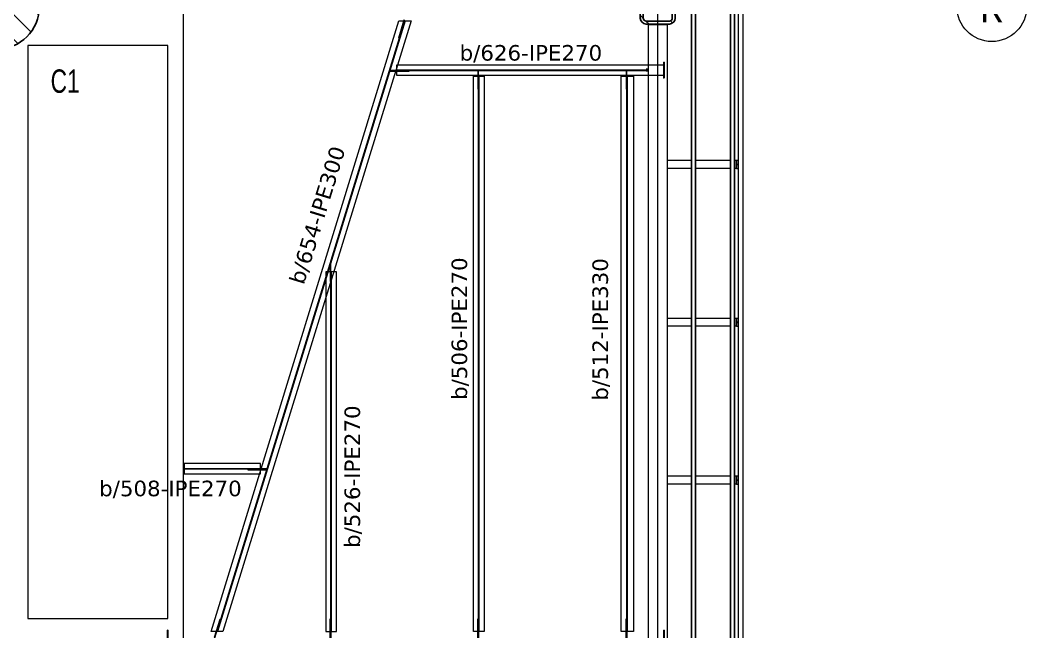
# Model space of a CAD drawing. Header units: millimetres. Extents: x -900 to 77642, y -21218 to 30657.
# Drawn here: x 64699 to 77642, y 17460 to 25325 of the extents above; entities that cross this region are included whole.
import ezdxf

# ---------------------------------------------------------------- set-up
doc = ezdxf.new("R2010")
doc.units = ezdxf.units.MM
doc.header["$LTSCALE"] = 0.9
doc.linetypes.add('Grid Line', pattern=[3.33375, 1.905, -0.47625, 0.47625, -0.47625])
for name, color, linetype, lineweight in [('0-1', 7, 'Continuous', 5), ('A_ALMA', 255, 'Continuous', 5), ('E_COLUMNAS', 1, 'Continuous', 18), ('E_COLUMNAS-3', 1, 'Continuous', 35), ('E_COLUMNAS-4', 1, 'Continuous', 25), ('E_EJES', 8, 'Continuous', 9), ('E_EJES-1', 8, 'Grid Line', 9), ('E_TEXTO', 3, 'Continuous', 9), ('E_VIGAS', 5, 'Continuous', 9), ('E_VIGAS-1', 5, 'Continuous', 5), ('E_VIGAS-2', 10, 'Continuous', 25), ('E_VIGAS-3', 5, 'Continuous', 25), ('P-PLATINA', 6, 'Continuous', 15), ('S-COLS-HDLN-1', 52, 'Continuous', 9), ('VIGAS_HCB', 253, 'Continuous', 15)]:
    doc.layers.add(name, color=color, linetype=linetype, lineweight=lineweight)
doc.styles.add('Arial Narrow', font='', dxfattribs={"width": 0.85, "height": 0.3})
doc.styles.add('Swis721 LtCn BT', font='swisscl.ttf', dxfattribs={"height": 0.42})
doc.styles.add('VERDANA', font='verdana.ttf')
doc.styles.get('Arial Narrow').set_extended_font_data('Arial Narrow')

# ---------------------------------------------------------------- blocks, each defined once
blk = doc.blocks.new('EST_SFM_VIGA-METALICA-SECCION-C - EST_SFM_VIGA-METALICA-UPN100-1529792-_42_00m_N_E_-NIVEL-11 DOC')
at = {"layer": 'E_VIGAS-2'}
for p, q in [((13.831, 0.032), (-13.129, 0.032)), ((-13.047, -0.018), (13.749, -0.018))]:
    blk.add_line(p, q, dxfattribs=at)
blk = doc.blocks.new('EST_SFM_VIGA-METALICA-SECCION-C - EST_SFM_VIGA-METALICA-UPN100-1530878-_42_00m_N_E_-NIVEL-11 DOC')
at = {"layer": 'E_VIGAS-2'}
for p, q in [((14.54, 0.018), (-14.294, 0.018)), ((-14.294, -0.032), (14.54, -0.032))]:
    blk.add_line(p, q, dxfattribs=at)
blk = doc.blocks.new('EST_SFM_VIGA-METALICA-SECCION-C - EST_SFM_VIGA-METALICA-UPN160-1529890-_42_00m_N_E_-NIVEL-11 DOC')
at = {"layer": 'E_VIGAS-1'}
for p, q in [((14.442, 0.018), (-14.49, 0.018)), ((-14.485, -0.047), (14.437, -0.047))]:
    blk.add_line(p, q, dxfattribs=at)
blk = doc.blocks.new('DCTIB_CNI_EST_MOD-1A-FAC_0001_rvt-1-_42_00m_N_E_-NIVEL-11 DOC')
at = {"layer": 'E_VIGAS-1'}
for p, q in [((-6.037, 164.082), (-6.037, 164.182)), ((-5.727, 164.182), (-6.037, 164.182)), ((-5.227, 164.182), (-5.677, 164.182)), ((-5.149, 164.182), (-5.177, 164.182)), ((-5.149, 164.182), (-5.149, 164.082)), ((-5.149, 164.082), (-5.149, 164.182)), ((-5.149, 164.182), (-5.148, 164.182)), ((-5.148, 164.182), (-5.148, 164.145)), ((-5.129, 164.182), (-5.148, 164.182)), ((-5.148, 164.135), (-5.143, 164.135)), ((-5.143, 164.135), (-5.148, 164.135)), ((-5.148, 164.135), (-5.143, 164.135)), ((-5.143, 164.13), (-5.148, 164.13)), ((-5.143, 164.13), (-5.148, 164.13)), ((-5.148, 164.13), (-5.143, 164.13)), ((-5.148, 164.12), (-5.148, 164.082)), ((-5.143, 164.135), (-5.129, 164.135)), ((-5.129, 164.13), (-5.143, 164.13)), ((-5.727, 164.082), (-6.037, 164.082)), ((-5.227, 164.082), (-5.677, 164.082)), ((-5.149, 164.082), (-5.177, 164.082)), ((-5.148, 164.082), (-5.149, 164.082)), ((-5.148, 164.082), (-5.129, 164.082)), ((-6.037, 162.052), (-6.037, 162.152)), ((-5.727, 162.152), (-6.037, 162.152)), ((-5.727, 162.052), (-6.037, 162.052)), ((-5.227, 162.152), (-5.677, 162.152)), ((-5.227, 162.052), (-5.677, 162.052)), ((-5.149, 162.152), (-5.177, 162.152)), ((-5.149, 162.052), (-5.177, 162.052)), ((-5.149, 162.152), (-5.149, 162.052)), ((-5.149, 162.052), (-5.149, 162.152)), ((-5.149, 162.152), (-5.148, 162.152)), ((-5.148, 162.052), (-5.149, 162.052)), ((-5.148, 162.152), (-5.148, 162.115)), ((-5.129, 162.152), (-5.148, 162.152)), ((-5.148, 162.105), (-5.143, 162.105)), ((-5.143, 162.105), (-5.148, 162.105)), ((-5.148, 162.105), (-5.143, 162.105)), ((-5.143, 162.1), (-5.148, 162.1)), ((-5.143, 162.1), (-5.148, 162.1)), ((-5.148, 162.1), (-5.143, 162.1)), ((-5.148, 162.09), (-5.148, 162.052)), ((-5.148, 162.052), (-5.129, 162.052)), ((-5.143, 162.105), (-5.129, 162.105)), ((-5.129, 162.1), (-5.143, 162.1)), ((-6.037, 160.023), (-6.037, 160.123)), ((-5.727, 160.123), (-6.037, 160.123)), ((-5.227, 160.123), (-5.677, 160.123)), ((-5.149, 160.123), (-5.177, 160.123)), ((-5.149, 160.123), (-5.149, 160.023)), ((-5.149, 160.023), (-5.149, 160.123)), ((-5.149, 160.123), (-5.148, 160.123)), ((-5.148, 160.123), (-5.148, 160.085)), ((-5.129, 160.123), (-5.148, 160.123)), ((-5.727, 160.023), (-6.037, 160.023)), ((-5.227, 160.023), (-5.677, 160.023)), ((-5.149, 160.023), (-5.177, 160.023)), ((-5.148, 160.023), (-5.149, 160.023)), ((-5.148, 160.075), (-5.143, 160.075)), ((-5.143, 160.075), (-5.148, 160.075)), ((-5.148, 160.075), (-5.143, 160.075)), ((-5.143, 160.07), (-5.148, 160.07)), ((-5.143, 160.07), (-5.148, 160.07)), ((-5.148, 160.07), (-5.143, 160.07)), ((-5.148, 160.06), (-5.148, 160.023)), ((-5.148, 160.023), (-5.129, 160.023)), ((-5.143, 160.075), (-5.129, 160.075)), ((-5.129, 160.07), (-5.143, 160.07))]:
    blk.add_line(p, q, dxfattribs=at)
for points, knots in [([(-5.148, 164.145), (-5.148, 164.144), (-5.148, 164.143), (-5.147, 164.14), (-5.147, 164.139), (-5.146, 164.137), (-5.145, 164.136), (-5.143, 164.135), (-5.143, 164.135)], [0, 0, 0, 0, 0.142857, 0.285714, 0.428571, 0.571429, 0.785714, 1, 1, 1, 1]), ([(-5.143, 164.13), (-5.143, 164.13), (-5.144, 164.13), (-5.145, 164.129), (-5.146, 164.128), (-5.147, 164.126), (-5.147, 164.125), (-5.147, 164.124), (-5.148, 164.122), (-5.148, 164.121), (-5.148, 164.12)], [0, 0, 0, 0, 0.142857, 0.285714, 0.428571, 0.571429, 0.678571, 0.732143, 0.785714, 1, 1, 1, 1]), ([(-5.148, 162.115), (-5.148, 162.114), (-5.148, 162.113), (-5.147, 162.111), (-5.147, 162.109), (-5.146, 162.107), (-5.145, 162.106), (-5.143, 162.105), (-5.143, 162.105)], [0, 0, 0, 0, 0.142857, 0.285714, 0.428571, 0.571429, 0.785714, 1, 1, 1, 1]), ([(-5.143, 162.1), (-5.143, 162.1), (-5.144, 162.1), (-5.145, 162.099), (-5.146, 162.098), (-5.147, 162.096), (-5.147, 162.095), (-5.147, 162.094), (-5.148, 162.093), (-5.148, 162.091), (-5.148, 162.09)], [0, 0, 0, 0, 0.142857, 0.285714, 0.428571, 0.571429, 0.678571, 0.732143, 0.785714, 1, 1, 1, 1]), ([(-5.148, 160.085), (-5.148, 160.084), (-5.148, 160.083), (-5.147, 160.081), (-5.147, 160.079), (-5.146, 160.077), (-5.145, 160.076), (-5.143, 160.075), (-5.143, 160.075)], [0, 0, 0, 0, 0.142857, 0.285714, 0.428571, 0.571429, 0.785714, 1, 1, 1, 1]), ([(-5.143, 160.07), (-5.143, 160.07), (-5.144, 160.07), (-5.145, 160.069), (-5.146, 160.068), (-5.147, 160.067), (-5.147, 160.065), (-5.147, 160.064), (-5.148, 160.063), (-5.148, 160.061), (-5.148, 160.06)], [0, 0, 0, 0, 0.142857, 0.285714, 0.428571, 0.571429, 0.678571, 0.732143, 0.785714, 1, 1, 1, 1])]:
    blk.add_open_spline(points, degree=3, knots=knots, dxfattribs=at)
at = {"layer": 'E_VIGAS-2'}
for p, q in [((-5.177, 167.83), (-5.177, 138.995)), ((-5.177, 138.995), (-5.177, 167.83)), ((-5.727, 140.014), (-5.727, 166.81)), ((-5.727, 166.81), (-5.727, 140.014))]:
    blk.add_line(p, q, dxfattribs=at)
at = {"layer": 'E_VIGAS-1', "rotation": 269.9999999999999}
blk.add_blockref('EST_SFM_VIGA-METALICA-SECCION-C - EST_SFM_VIGA-METALICA-UPN160-1529890-_42_00m_N_E_-NIVEL-11 DOC', (-5.082, 153.388), dxfattribs=at)
at = {"layer": 'E_VIGAS-2'}
for name, p, rotation in [('EST_SFM_VIGA-METALICA-SECCION-C - EST_SFM_VIGA-METALICA-UPN100-1530878-_42_00m_N_E_-NIVEL-11 DOC', (-5.195, 153.535), 270), ('EST_SFM_VIGA-METALICA-SECCION-C - EST_SFM_VIGA-METALICA-UPN100-1529792-_42_00m_N_E_-NIVEL-11 DOC', (-5.709, 153.763), 270.0000000000001)]:
    blk.add_blockref(name, p, dxfattribs=dict(at, rotation=rotation))
blk = doc.blocks.new('EST_SCM_COLUMNA-METALICA-SECCION-CUADRADA - EST_SCM_COLUMNA-TUBULAR-CUADRADA_ARMADA_450X450X38-2810471-_42_00m_N_E_-NIVEL-11 DOC')
at = {"layer": 'S-COLS-HDLN-1'}
h = blk.add_hatch(dxfattribs=at)
h.set_pattern_fill('FP_16', color=256, style=0, pattern_type=2)
h.set_pattern_definition([(135, (6.162, -166.162), (-0.15909903, -0.15909903), [])])
h.paths.add_polyline_path([(0.149, -0.225), (0.178, -0.219), (0.203, -0.203), (0.219, -0.178), (0.225, -0.149), (0.225, 0.149), (0.219, 0.178), (0.203, 0.203), (0.178, 0.219), (0.149, 0.225), (-0.149, 0.225), (-0.178, 0.219), (-0.203, 0.203), (-0.219, 0.178), (-0.225, 0.149), (-0.225, -0.149), (-0.219, -0.178), (-0.203, -0.203), (-0.178, -0.219), (-0.149, -0.225), (0.106, -0.225)])
h.paths.add_polyline_path([(0.149, -0.187), (-0.149, -0.187), (-0.168, -0.182), (-0.182, -0.168), (-0.187, -0.149), (-0.187, 0.149), (-0.182, 0.168), (-0.168, 0.182), (-0.149, 0.187), (0.149, 0.187), (0.168, 0.182), (0.182, 0.168), (0.187, 0.149), (0.187, -0.149), (0.182, -0.168), (0.168, -0.182)])
at = {"layer": 'E_COLUMNAS-4'}
for p, q in [((-0.225, -0.149), (-0.225, 0.149)), ((-0.187, 0.149), (-0.187, -0.149)), ((-0.149, 0.225), (0.149, 0.225)), ((0.149, 0.187), (-0.149, 0.187)), ((0.187, -0.149), (0.187, 0.149)), ((0.225, 0.149), (0.225, -0.149)), ((-0.149, -0.187), (0.149, -0.187)), ((0.149, -0.225), (-0.149, -0.225))]:
    blk.add_line(p, q, dxfattribs=at)
for centre, radius, start, end in [((-0.149, 0.149), 0.076, 90, 180), ((-0.149, 0.149), 0.038, 90, 180), ((0.149, 0.149), 0.076, 0, 90), ((0.149, 0.149), 0.038, 360, 90), ((-0.149, -0.149), 0.076, 180, 270), ((-0.149, -0.149), 0.038, 180, 270), ((0.149, -0.149), 0.038, 270, 360), ((0.149, -0.149), 0.076, 270, 0)]:
    blk.add_arc(centre, radius, start, end, dxfattribs=at)
blk = doc.blocks.new('EST_SCM_COLUMNA-SECCION-CIRCULAR - EST_SCM_COLUMNA-CONCRETO-CIRCULAR_Ø_110cm-V23-_42_00m_N_E_-NIVEL-11 DOC')
at = {"layer": 'E_COLUMNAS'}
h = blk.add_hatch(dxfattribs=at)
h.set_pattern_fill('FP_22', color=256, style=0, pattern_type=2)
h.set_pattern_definition([(135, (14.662, -166.162), (-0.15909903, -0.15909903), [])])
h.paths.add_polyline_path([(-0.041, -0.548), (0.041, -0.548), (0.122, -0.536), (0.201, -0.512), (0.275, -0.476), (0.343, -0.43), (0.403, -0.374), (0.454, -0.31), (0.496, -0.239), (0.526, -0.162), (0.544, -0.082), (0.55, 0), (0.544, 0.082), (0.526, 0.162), (0.496, 0.239), (0.454, 0.31), (0.403, 0.374), (0.343, 0.43), (0.275, 0.476), (0.201, 0.512), (0.122, 0.536), (0.041, 0.548), (-0.041, 0.548), (-0.122, 0.536), (-0.201, 0.512), (-0.275, 0.476), (-0.343, 0.43), (-0.403, 0.374), (-0.454, 0.31), (-0.496, 0.239), (-0.526, 0.162), (-0.544, 0.082), (-0.55, 0), (-0.544, -0.082), (-0.526, -0.162), (-0.496, -0.239), (-0.454, -0.31), (-0.403, -0.374), (-0.343, -0.43), (-0.275, -0.476), (-0.201, -0.512), (-0.122, -0.536), (-0.071, -0.544)])
at = {"layer": 'E_COLUMNAS-4'}
for start, end in [(0, 180), (180, 0)]:
    blk.add_arc((0, 0), 0.55, start, end, dxfattribs=at)
blk = doc.blocks.new('Grid - CNI_NOMBRE EJES-372759-_42_00m_N_E_-NIVEL-11 DOC')
at = {"layer": 'E_EJES'}
blk.add_circle((0, 0), 0.003, dxfattribs=at)

msp = doc.modelspace()

# ---------------------------------------------------------------- linework, layer by layer
at = {"layer": 'A_ALMA'}
for p, q in [((69641, 25315.5), (67228.4, 17464.8)), ((69648.5, 25315.5), (67235.9, 17464.8)), ((69541.7, 24686), (72772.7, 24686)), ((69541.7, 24679.4), (72772.7, 24679.4)), ((70593.6, 17465.2), (70593.6, 24604.8)), ((70600.2, 17465.2), (70600.2, 24604.8)), ((72500.8, 17465.3), (72500.8, 24604.8)), ((72508.3, 17465.3), (72508.3, 24604.8)), ((68693.6, 17465.2), (68693.6, 22087.4)), ((68700.2, 17465.2), (68700.2, 22087.4)), ((66807.9, 19560.9), (67789.8, 19560.9)), ((66807.9, 19554.3), (67789.8, 19554.3))]:
    msp.add_line(p, q, dxfattribs=at)
at = {"layer": 'E_EJES-1'}
msp.add_line((72896.7, -4469.6), (72896.7, 29756.6), dxfattribs=at)
at = {"layer": 'E_VIGAS', "color": 30, "true_color": 0xf26722}
for points in [[(10997.7, 26595.9), (10997.8, -1095.9), (66798, -1095.8), (66797.9, 26595.9)], [(72772.7, 235), (73022.7, 235), (73022.7, 25265), (72772.7, 25265)]]:
    msp.add_lwpolyline(points, close=True, dxfattribs=at)
msp.add_lwpolyline([(64798, 24999.8), (64798, 17632.5), (66597.9, 17632.5), (66597.9, 25000), (64798.2, 25000, 0.4142141)], format="xyb", close=True, dxfattribs=at)
at = {"layer": 'E_VIGAS-2', "color": 8}
for points in [[(72972.7, 24782.7), (72972.7, 24582.7), (72978.7, 24582.7), (72978.7, 24782.7)], [(66591.9, 17480.2), (66591.9, 17280.2), (66597.9, 17280.2), (66597.9, 17480.2)], [(72972.7, 17480.2), (72972.7, 17280.2), (72978.7, 17280.2), (72978.7, 17480.2)]]:
    msp.add_lwpolyline(points, close=True, dxfattribs=at)
at = {"layer": 'E_VIGAS-3'}
for points, knots in [([(72751.7, 24687.8), (72751.7, 24687.8), (72751.9, 24688), (72752.3, 24688.6), (72752.6, 24689), (72752.9, 24689.4), (72753.1, 24689.8), (72753.4, 24690.2), (72753.7, 24690.7), (72754, 24691.2), (72754.3, 24691.7), (72754.7, 24692.2), (72755, 24692.8), (72755.3, 24693.4), (72755.5, 24693.8), (72755.7, 24694.2), (72756, 24694.8), (72756.3, 24695.4), (72756.5, 24695.8), (72756.6, 24696.2), (72756.8, 24696.6), (72756.9, 24697.1), (72757.2, 24697.7), (72757.4, 24698.5), (72757.6, 24699.4), (72757.8, 24700.2), (72757.9, 24701.4), (72758, 24702.2), (72758, 24702.8)], [0, 0, 0, 0, 0.1428571, 0.2142857, 0.25, 0.2857143, 0.3214286, 0.3571429, 0.3928571, 0.4285714, 0.4642857, 0.5, 0.5357143, 0.5714286, 0.5892857, 0.6071429, 0.6428571, 0.6785714, 0.6964286, 0.7142857, 0.7321429, 0.75, 0.7857143, 0.8214286, 0.8571429, 0.8928571, 0.9285714, 1, 1, 1, 1]), ([(72758, 24662.6), (72758, 24663.2), (72757.9, 24664.1), (72757.8, 24665.2), (72757.6, 24666.1), (72757.4, 24666.9), (72757.2, 24667.7), (72756.9, 24668.4), (72756.8, 24668.9), (72756.6, 24669.2), (72756.5, 24669.6), (72756.3, 24670.1), (72756, 24670.7), (72755.7, 24671.3), (72755.3, 24672), (72755, 24672.6), (72754.7, 24673.2), (72754.3, 24673.8), (72754, 24674.3), (72753.7, 24674.8), (72753.4, 24675.3), (72753.1, 24675.7), (72752.9, 24676.1), (72752.6, 24676.4), (72752.3, 24676.8), (72751.9, 24677.4), (72751.7, 24677.6), (72751.7, 24677.6)], [0, 0, 0, 0, 0.0714286, 0.1071429, 0.1428571, 0.1785714, 0.2142857, 0.25, 0.2678571, 0.2857143, 0.3035714, 0.3214286, 0.3571429, 0.3928571, 0.4285714, 0.4642857, 0.5, 0.5357143, 0.5714286, 0.6071429, 0.6428571, 0.6785714, 0.7142857, 0.75, 0.7857143, 0.8571429, 1, 1, 1, 1])]:
    msp.add_open_spline(points, degree=3, knots=knots, dxfattribs=at)
at = {"layer": 'P-PLATINA'}
for points in [[(69643.1, 25322), (69633.5, 25325), (69561.8, 25091.7), (69571.4, 25088.8)], [(69454.4, 24679.4), (69454.4, 24669.4), (69698.4, 24669.4), (69698.4, 24679.4)], [(70583.6, 24435.4), (70593.6, 24435.4), (70593.6, 24679.4), (70583.6, 24679.4)], [(72490.8, 24435.4), (72500.8, 24435.4), (72500.8, 24679.4), (72490.8, 24679.4)], [(68683.6, 21964.3), (68693.6, 21964.3), (68693.6, 22208.3), (68683.6, 22208.3)], [(67624.5, 19554.3), (67624.5, 19544.3), (67868.5, 19544.3), (67868.5, 19554.3)], [(67275.2, 17616.9), (67265.6, 17619.9), (67194, 17386.6), (67203.5, 17383.7)], [(68683.6, 17627.8), (68693.6, 17627.8), (68693.6, 17383.8), (68683.6, 17383.8)], [(70583.6, 17627.8), (70593.6, 17627.8), (70593.6, 17383.8), (70583.6, 17383.8)], [(72490.8, 17627.8), (72500.8, 17627.8), (72500.8, 17383.8), (72490.8, 17383.8)]]:
    msp.add_lwpolyline(points, close=True, dxfattribs=at)
at = {"layer": 'VIGAS_HCB'}
msp.add_lwpolyline([(69568.2, 25315.5), (69725.1, 25315.5), (67305.6, 17464.8), (67155.6, 17464.8), (69568.2, 25315.5)], dxfattribs=at)
for points in [[(72972.7, 24615.2), (69541.7, 24615.2), (69541.7, 24750.2), (72972.7, 24750.2)], [(70529.4, 24605.2), (70664.4, 24605.2), (70664.4, 17465.2), (70529.4, 17465.2)], [(72584.6, 17465.2), (72424.6, 17465.2), (72424.6, 24604.8), (72584.6, 24604.8)], [(68629.4, 17465.2), (68764.4, 17465.2), (68764.4, 22087.4), (68629.4, 22087.4)], [(66807.9, 19490.1), (67789.8, 19490.1), (67789.8, 19625.1), (66807.9, 19625.1)], [(67309.9, 17475.2), (67309.9, 17475.2)]]:
    msp.add_lwpolyline(points, close=True, dxfattribs=at)

# ---------------------------------------------------------------- block references
at = {"layer": '0-1', "xscale": 1000, "yscale": 1000, "zscale": 1000}
msp.add_blockref('DCTIB_CNI_EST_MOD-1A-FAC_0001_rvt-1-_42_00m_N_E_-NIVEL-11 DOC', (79058.8, -140662.4), dxfattribs=at)
at = {"layer": 'E_COLUMNAS-3', "xscale": 1000, "yscale": 1000, "zscale": 1000}
for name, p in [('EST_SCM_COLUMNA-SECCION-CIRCULAR - EST_SCM_COLUMNA-CONCRETO-CIRCULAR_Ø_110cm-V23-_42_00m_N_E_-NIVEL-11 DOC', (64396.7, 25500)), ('EST_SCM_COLUMNA-METALICA-SECCION-CUADRADA - EST_SCM_COLUMNA-TUBULAR-CUADRADA_ARMADA_450X450X38-2810471-_42_00m_N_E_-NIVEL-11 DOC', (72896.7, 25500))]:
    msp.add_blockref(name, p, dxfattribs=at)
at = {"layer": 'E_EJES', "xscale": 149999.9999999999, "yscale": 149999.9999999999, "zscale": 149999.9999999999, "rotation": 269.9999999999994}
msp.add_blockref('Grid - CNI_NOMBRE EJES-372759-_42_00m_N_E_-NIVEL-11 DOC', (77192, 25500), dxfattribs=at)

# ---------------------------------------------------------------- texts
at = {"layer": 'E_EJES', "insert": (77044.1, 25716.7), "char_height": 420, "width": 336.709, "attachment_point": 1, "style": 'Swis721 LtCn BT'}
msp.add_mtext('K', dxfattribs=at)
at = {"layer": 'E_TEXTO', "char_height": 200, "width": 1206.139, "attachment_point": 1, "style": 'VERDANA'}
for s, insert, rotation in [('b/626-IPE270', (70349.1, 25004.8), 0.0001), ('b/654-IPE300', (68153.6, 21972.3), 72.91725), ('b/506-IPE270', (70245.2, 20442.1), 90), ('b/512-IPE330', (72056.4, 20432.2), 90), ('b/526-IPE270', (68868.8, 18539), 90)]:
    msp.add_mtext(s, dxfattribs=dict(at, insert=insert, rotation=rotation))
at = {"layer": 'E_TEXTO', "attachment_point": 1}
for s, insert, char_height, width, style in [('C1', (65090.8, 24690.9), 300, 459.968, 'Arial Narrow'), ('b/508-IPE270', (65714.7, 19403.8), 200, 1206.139, 'VERDANA')]:
    msp.add_mtext(s, dxfattribs=dict(at, insert=insert, char_height=char_height, width=width, style=style))

doc.saveas('drawing.dxf')
